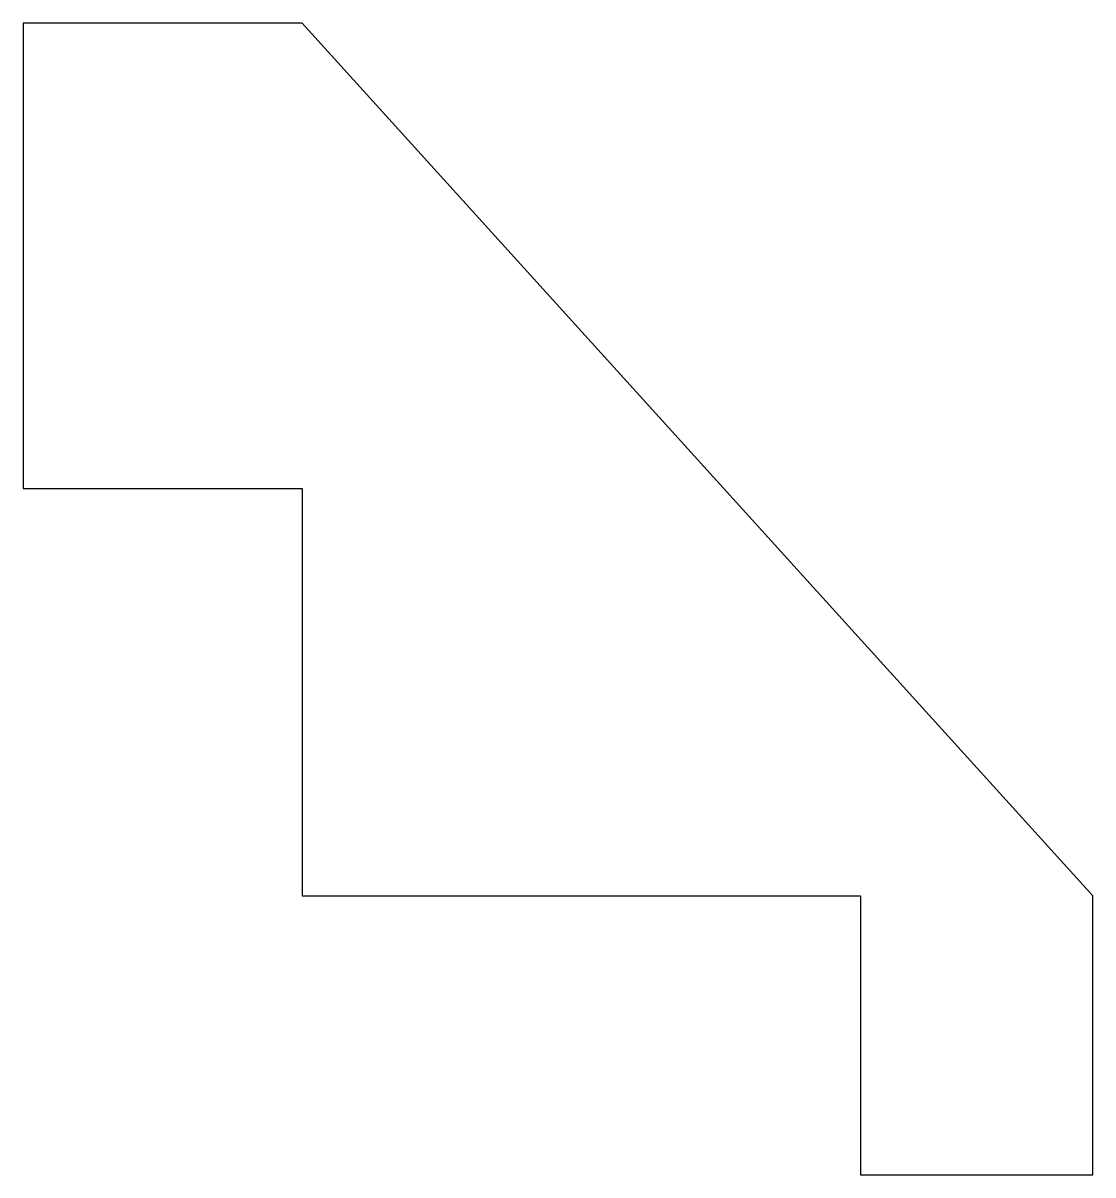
# Model space of a CAD drawing. Header units: millimetres. Extents: x -6 to 17, y -6 to 18.8.
import ezdxf

# ---------------------------------------------------------------- set-up
doc = ezdxf.new("R2010")
doc.units = ezdxf.units.MM

msp = doc.modelspace()

# ---------------------------------------------------------------- linework, layer by layer
at = {"color": 7, "linetype": 'Continuous', "lineweight": 25}
for p, q in [((0, 18.75), (-6, 18.75)), ((-6, 18.75), (-6, 8.75)), ((17, 0), (0, 18.75)), ((-6, 8.75), (0, 8.75)), ((0, 8.75), (0, 0)), ((0, 0), (12, 0)), ((12, 0), (12, -6)), ((17, -6), (17, 0)), ((12, -6), (17, -6))]:
    msp.add_line(p, q, dxfattribs=at)

doc.saveas('drawing.dxf')
